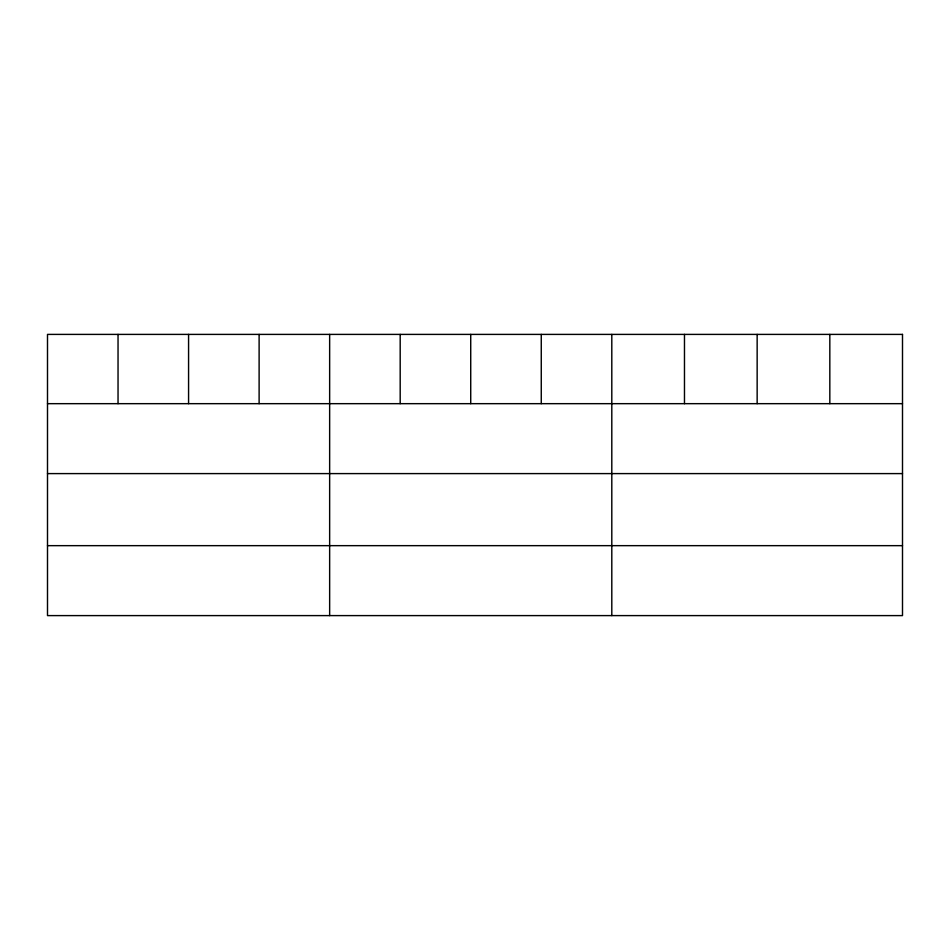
<?xml version="1.0" encoding="UTF-8"?>
<svg xmlns="http://www.w3.org/2000/svg" width="950" height="950" viewBox="0 0 950 950"><rect width="100%" height="100%" fill="white"/><g stroke="black" fill="none" stroke-linecap="round" stroke-linejoin="round"><path stroke-width="1.43" d="M47.5 403.667L902.5 403.667M47.5 473.599L902.5 473.599M47.5 545.656L902.5 545.656M829.825 334.4L829.825 403.667M757.15 334.4L757.15 403.667M684.475 334.4L684.475 403.667M611.8 334.4L611.8 615.6M541.263 334.4L541.263 403.667M470.725 334.4L470.725 403.667M400.188 334.4L400.188 403.667M329.65 334.4L329.65 615.6M259.113 334.4L259.113 403.667M188.575 334.4L188.575 403.667M118.038 334.4L118.038 403.667M902.5 334.4L47.5 334.4L47.5 615.6L902.5 615.6L902.5 334.4"/></g></svg>
